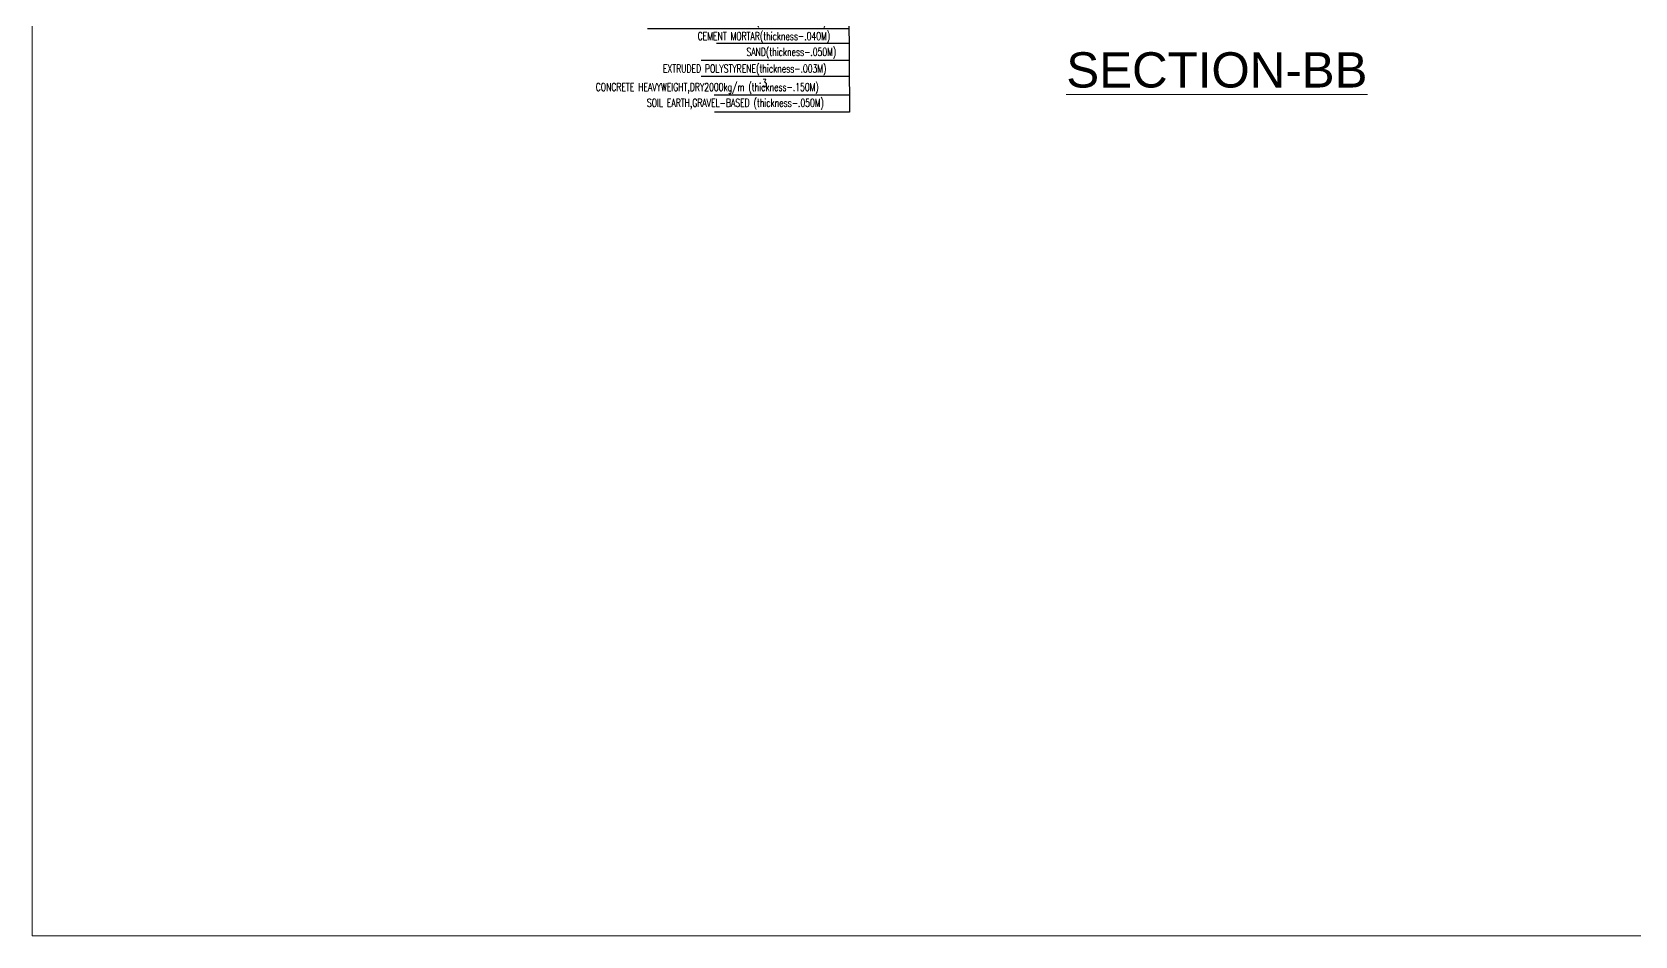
# Model space of a CAD drawing. Header units: inches. Extents: x -114 to 635, y -137 to 57.
# Drawn here: x 588.96 to 617, y -2.31 to 13.5 of the extents above; entities that cross this region are included whole.
import ezdxf

# ---------------------------------------------------------------- set-up
doc = ezdxf.new("R2010")
doc.units = ezdxf.units.IN
doc.header["$MEASUREMENT"] = 0
for name, color, linetype, lineweight in [('A-ELEVATION TAG', 230, 'Continuous', 5), ('BORDER A2', 7, 'Continuous', 50), ('dim', 1, 'Continuous', 9), ('HATCH', 15, 'Continuous', 0), ('TEXT', 255, 'Continuous', 5)]:
    doc.layers.add(name, color=color, linetype=linetype, lineweight=lineweight)
doc.styles.add('Arial', font='arial.ttf')
doc.styles.add('S5', font='ROMANS.shx', dxfattribs={"width": 0.7, "height": 0.2})

# ---------------------------------------------------------------- blocks, each defined once
blk = doc.blocks.new('A$C273808EE')
at = {"layer": 'HATCH'}
h = blk.add_hatch(dxfattribs=at)
h.set_pattern_fill('ANSI37', color=256, scale=0.2, style=0)
h.set_pattern_definition([(135, (-2822.754407, 356.300836), (0.01767766953, 0.01767766953), []), (45, (-2822.754407, 356.300836), (0.01767766953, -0.01767766953), [])])
edge = h.paths.add_edge_path()
edge.add_arc((0, 0), 0.256, 0, 360)
at = {"layer": 'HATCH', "lineweight": -3}
for p, q in [((0.008, -0.255), (0.017, -2.032)), ((0.006, -0.571), (-3.513, -0.571)), ((0.006, -0.831), (-2.31, -0.831)), ((0.006, -1.127), (-2.573, -1.127)), ((0.006, -1.408), (-2.573, -1.408)), ((0.006, -1.735), (-2.351, -1.735)), ((0.017, -2.032), (-2.34, -2.032))]:
    blk.add_line(p, q, dxfattribs=at)
blk.add_circle((0, 0), 0.256, dxfattribs=at)
at = {"layer": 'TEXT', "style": 'S5', "width": 0.7}
for s, p in [('CERAMIC FLOOR TILES(thickness-.010M) ', (-3.057, -0.506)), ('CEMENT MORTAR(thickness-.040M) ', (-2.637, -0.77)), ('SAND(thickness-.050M)  ', (-1.783, -1.047)), ('EXTRUDED POLYSTYRENE(thickness-.003M) ', (-3.244, -1.339)), ('CONCRETE HEAVYWEIGHT,DRY2000kg/m (thickness-.150M)', (-4.42, -1.661)), ('3', (-1.51, -1.595)), ('SOIL EARTH,GRAVEL-BASED (thickness-.050M) ', (-3.524, -1.937))]:
    blk.add_text(s, height=0.14, dxfattribs=at).set_placement(p)

msp = doc.modelspace()

# ---------------------------------------------------------------- linework, layer by layer
at = {"layer": 'BORDER A2', "lineweight": 5}
msp.add_lwpolyline([(588.961, -2.308), (634.561, -2.308), (634.561, 37.892), (588.961, 37.892)], close=True, dxfattribs=at)

# ---------------------------------------------------------------- block references
at = {"layer": 'dim'}
msp.add_blockref('A$C273808EE', (603.24, 14.134), dxfattribs=at)

# ---------------------------------------------------------------- texts
at = {"layer": 'A-ELEVATION TAG', "style": 'Arial'}
msp.add_text('%%USECTION-BB', height=0.61699, dxfattribs=at).set_placement((607.051, 12.534))

doc.saveas('drawing.dxf')
